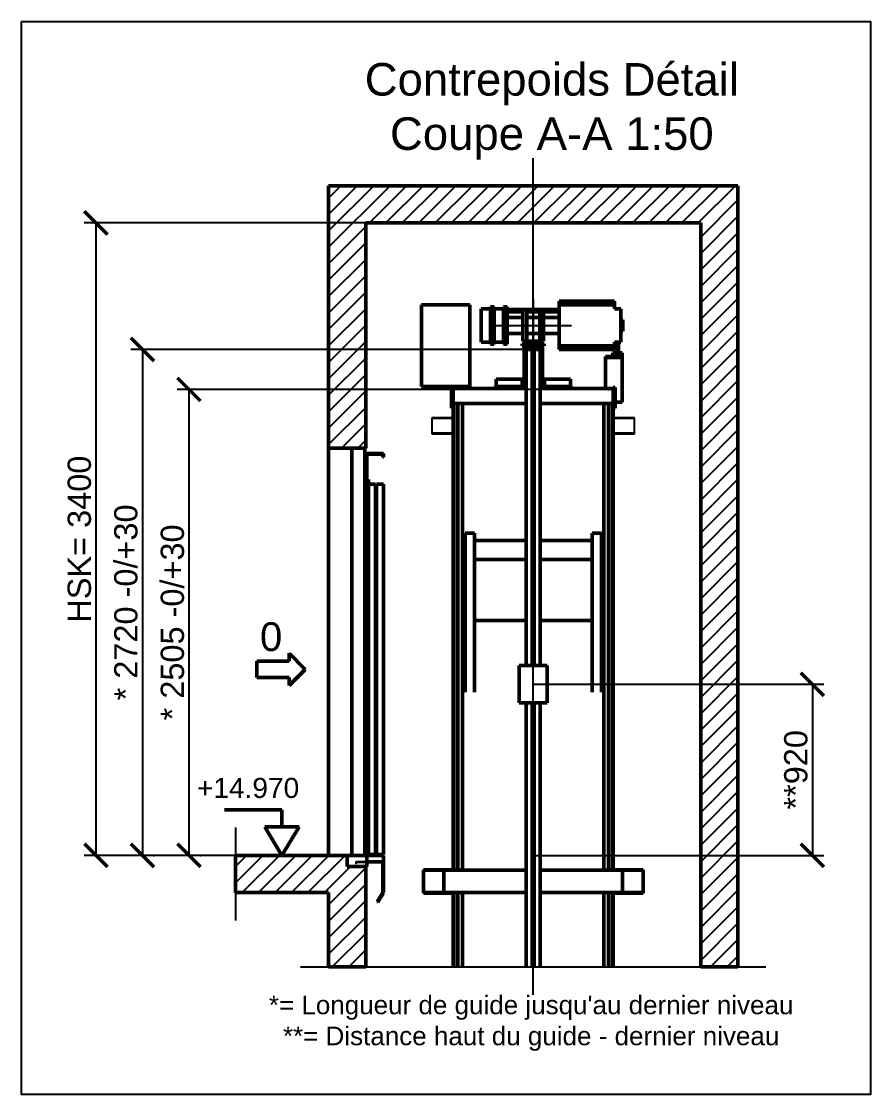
# Model space of a CAD drawing. Header units: millimetres. Extents: x -1795 to 75982, y -13206 to 25154.
# Drawn here: x 59763 to 64325, y -250 to 5519 of the extents above; entities that cross this region are included whole.
import ezdxf
from ezdxf.enums import TextEntityAlignment as Align

# ---------------------------------------------------------------- set-up
doc = ezdxf.new("R2010")
doc.units = ezdxf.units.MM
doc.linetypes.add('AM_ISO02W050', pattern=[7.5, 6, -1.5])
doc.linetypes.add('AM_ISO08W050', pattern=[18, 12, -1.5, 3, -1.5])
for name, color, linetype, lineweight in [('AM_0', 7, 'Continuous', 50), ('AM_3', 6, 'AM_ISO02W050', 25), ('AM_5', 3, 'Continuous', 25), ('AM_6', 2, 'Continuous', 35), ('LDCar-AM_0', 7, 'Continuous', 50), ('LDCar-AM_3', 6, 'AM_ISO02W050', 25), ('LDCar-AM_4', 3, 'Continuous', 25), ('LDCar-AM_6', 2, 'Continuous', 35), ('LDCar-AM_7', 4, 'AM_ISO08W050', 25), ('LDGear-AM_0', 7, 'Continuous', 50), ('LDGear-AM_6', 2, 'Continuous', 35), ('LDGear-AM_7', 4, 'AM_ISO08W050', 25), ('LDGuides-AM_0', 7, 'Continuous', 50), ('LDGuides-AM_6', 2, 'Continuous', 35), ('LDRailBrackets-AM_0', 7, 'Continuous', 50), ('LDRailBrackets-AM_6', 2, 'Continuous', 35), ('LDShaft-AM_0', 7, 'Continuous', 50), ('LDShaft-AM_4', 3, 'Continuous', 25), ('LDShaft-AM_5', 3, 'Continuous', 25), ('LDShaft-AM_6', 2, 'Continuous', 35), ('LDShaft-AM_7', 4, 'AM_ISO08W050', 25), ('LDShaft-AM_8', 1, 'Continuous', 25)]:
    doc.layers.add(name, color=color, linetype=linetype, lineweight=lineweight)
doc.layers.add('AM_VIEWS', color=1, linetype='Continuous', lineweight=25, plot=False)
doc.styles.add('LD', font='ARIALUNI.TTF')
doc.dimstyles.new('LIFT', dxfattribs={"dimtxt": 2.5, "dimasz": 2.5, "dimexe": 1.25, "dimexo": 0, "dimgap": 0.5, "dimtad": 1, "dimdec": 0, "dimzin": 1, "dimdsep": 46, "dimtxsty": 'LD', "dimblk": 'ARCHTICK', "dimcen": 0, "dimdle": 1, "dimclrd": 3, "dimclre": 3, "dimclrt": 4, "dimadec": 0, "dimazin": 0, "dimtp": 0.1, "dimtm": 0.1, "dimtfac": 0.71, "dimtdec": 0, "dimtix": 1, "dimtmove": 0, "dimatfit": 3, "dimfxl": 1, "dimtolj": 1, "dimarcsym": 0})

# ---------------------------------------------------------------- blocks, each defined once
blk = doc.blocks.new('LD_20150423131208_00000123')
at = {"layer": 'LDShaft-AM_8'}
for p, q in [((-200, 22339), (131, 22670)), ((-200, 22427.4), (42.6, 22670)), ((-200, 22515.8), (-45.8, 22670)), ((-200, 22604.2), (-134.2, 22670)), ((19.4, 22470), (219.4, 22670)), ((107.7, 22470), (307.7, 22670)), ((196.1, 22470), (396.1, 22670)), ((284.5, 22470), (484.5, 22670)), ((372.9, 22470), (572.9, 22670)), ((461.3, 22470), (661.3, 22670)), ((549.7, 22470), (749.7, 22670)), ((638.1, 22470), (838.1, 22670)), ((726.5, 22470), (926.5, 22670)), ((814.9, 22470), (1014.9, 22670)), ((903.2, 22470), (1103.2, 22670)), ((991.6, 22470), (1191.6, 22670)), ((1080, 22470), (1280, 22670)), ((1168.4, 22470), (1368.4, 22670)), ((1256.8, 22470), (1456.8, 22670)), ((1345.2, 22470), (1545.2, 22670)), ((1433.6, 22470), (1633.6, 22670)), ((1522, 22470), (1722, 22670)), ((1610.3, 22470), (1810.3, 22670)), ((1698.7, 22470), (1898.7, 22670)), ((1787.1, 22470), (1987.1, 22670)), ((1800, 22394.5), (2000, 22594.5)), ((1800, 22306.1), (2000, 22506.1)), ((-200, 22250.6), (0, 22450.6)), ((1800, 22217.7), (2000, 22417.7)), ((-200, 22162.3), (0, 22362.3)), ((1800, 22129.3), (2000, 22329.3)), ((-200, 22073.9), (0, 22273.9)), ((1800, 22040.9), (2000, 22240.9)), ((-200, 21985.5), (0, 22185.5)), ((-200, 21897.1), (0, 22097.1)), ((1800, 21952.5), (2000, 22152.5)), ((1800, 21864.2), (2000, 22064.2)), ((-200, 21808.7), (0, 22008.7)), ((1800, 21775.8), (2000, 21975.8)), ((-200, 21720.3), (0, 21920.3)), ((1800, 21687.4), (2000, 21887.4)), ((-200, 21631.9), (0, 21831.9)), ((1800, 21599), (2000, 21799)), ((-200, 21543.5), (0, 21743.5)), ((1800, 21510.6), (2000, 21710.6)), ((-200, 21455.1), (0, 21655.1)), ((1800, 21422.2), (2000, 21622.2)), ((-200, 21366.8), (0, 21566.8)), ((1800, 21333.8), (2000, 21533.8)), ((-200, 21278.4), (0, 21478.4)), ((1800, 21245.4), (2000, 21445.4)), ((-130, 21260), (0, 21390)), ((1800, 21157), (2000, 21357)), ((-41.6, 21260), (0, 21301.6)), ((1800, 21068.7), (2000, 21268.7)), ((1800, 20980.3), (2000, 21180.3)), ((1800, 20891.9), (2000, 21091.9)), ((1800, 20803.5), (2000, 21003.5)), ((1800, 20715.1), (2000, 20915.1)), ((1800, 20626.7), (2000, 20826.7)), ((1800, 20538.3), (2000, 20738.3)), ((1800, 20449.9), (2000, 20649.9)), ((1800, 20361.6), (2000, 20561.6)), ((1800, 20273.2), (2000, 20473.2)), ((1800, 20184.8), (2000, 20384.8)), ((1800, 20096.4), (2000, 20296.4)), ((1800, 20008), (2000, 20208)), ((1800, 19919.6), (2000, 20119.6)), ((1800, 19831.2), (2000, 20031.2)), ((1800, 19742.8), (2000, 19942.8)), ((1800, 19654.4), (2000, 19854.4)), ((1800, 19566.1), (2000, 19766.1)), ((1800, 19477.7), (2000, 19677.7)), ((1800, 19389.3), (2000, 19589.3)), ((1800, 19300.9), (2000, 19500.9)), ((1800, 19212.5), (2000, 19412.5)), ((1800, 19124.1), (2000, 19324.1)), ((1800, 19035.7), (2000, 19235.7)), ((1800, 18947.3), (2000, 19147.3)), ((-700, 18922.2), (-552.2, 19070)), ((-700, 19010.6), (-640.6, 19070)), ((-663.8, 18870), (-463.8, 19070)), ((-575.4, 18870), (-375.4, 19070)), ((-487, 18870), (-287, 19070)), ((-398.7, 18870), (-198.7, 19070)), ((-310.3, 18870), (-110.3, 19070)), ((1800, 18859), (2000, 19059)), ((-221.9, 18870), (-81.9, 19010)), ((-200, 18803.5), (0, 19003.5)), ((1800, 18770.6), (2000, 18970.6)), ((-200, 18715.1), (0, 18915.1)), ((1800, 18682.2), (2000, 18882.2)), ((-200, 18626.7), (0, 18826.7)), ((1800, 18593.8), (2000, 18793.8)), ((-200, 18538.3), (0, 18738.3)), ((1800, 18505.4), (2000, 18705.4)), ((-179.9, 18470), (0, 18649.9)), ((1853, 18470), (2000, 18617)), ((-91.6, 18470), (0, 18561.6)), ((1941.4, 18470), (2000, 18528.6)), ((-3.2, 18470), (0, 18473.2))]:
    blk.add_line(p, q, dxfattribs=at)
blk = doc.blocks.new('LD_20150423131208_00000124')
at = {"layer": 'LDShaft-AM_0'}
for p, q in [((-20, 22670), (-200, 22670)), ((-200, 22670), (-200, 21260)), ((0, 22670), (-20, 22670)), ((1800, 22670), (0, 22670)), ((1820, 22670), (1800, 22670)), ((2000, 22670), (1820, 22670)), ((2000, 18470), (2000, 22670)), ((0, 21260), (0, 22470)), ((0, 22470), (1800, 22470)), ((1800, 22470), (1800, 18470)), ((-200, 21260), (-200, 19070)), ((-200, 21260), (-20, 21260)), ((-20, 21260), (0, 21260)), ((-700, 19069.9999), (-700, 18869.9999)), ((-200, 19069.9999), (-700, 19069.9999)), ((-100, 19069.9999), (-200, 19069.9999)), ((-100, 19010), (-100, 19069.9999)), ((-20, 19010), (-100, 19010)), ((0, 19010), (-20, 19010)), ((0, 18470), (0, 19010)), ((-700, 18869.9999), (-200, 18869.9999)), ((-200, 18869.9999), (-200, 18470)), ((-200, 18470), (-20, 18470)), ((-20, 18470), (0, 18470)), ((1800, 18470), (1820, 18470)), ((1820, 18470), (2000, 18470))]:
    blk.add_line(p, q, dxfattribs=at)
blk = doc.blocks.new('LD_20150423131208_00000125')
at = {"layer": 'LDCar-AM_0'}
for p, q in [((-316, 2833), (-366, 2833)), ((-366, 2833), (-366, 1977)), ((-316, 1977), (-316, 2833)), ((366, 2833), (316, 2833)), ((316, 2833), (316, 1977)), ((366, 1977), (366, 2833)), ((-37.5, 2793), (-316, 2793)), ((316, 2793), (37.5, 2793)), ((-316, 2691), (-37.5, 2691)), ((37.5, 2691), (316, 2691)), ((-37.5, 2363), (-316, 2363)), ((316, 2363), (37.5, 2363))]:
    blk.add_line(p, q, dxfattribs=at)
blk = doc.blocks.new('LD_20150423131208_00000126')
at = {"layer": 'LDRailBrackets-AM_0'}
for p, q in [((-580, 63), (-590, 63)), ((-590, 63), (-590, 60)), ((-480, 60), (-590, 60)), ((-590, 60), (-590, -60)), ((-590, 60), (-580, 60)), ((-525, 63), (-580, 63)), ((-580, 63), (-580, 60)), ((-580, 60), (-580, 63)), ((-580, 60), (-525, 60)), ((-490, 63), (-525, 63)), ((-525, 63), (-525, 60)), ((-525, 60), (-525, 63)), ((-525, 60), (-490, 60)), ((-490, 60), (-490, 63)), ((-460, 63), (-490, 63)), ((-490, 63), (-490, 60)), ((-490, 60), (-460, 60)), ((-37.5, 60), (-480, 60)), ((-480, 60), (-480, 57)), ((-440, 63), (-460, 63)), ((-460, 63), (-460, 60)), ((-460, 60), (-460, 63)), ((-460, 60), (-440, 60)), ((-440, 60), (-440, 63)), ((480, 60), (37.5, 60)), ((440, 63), (440, 60)), ((460, 63), (440, 63)), ((440, 60), (460, 60)), ((460, 60), (460, 63)), ((460, 63), (460, 60)), ((490, 63), (460, 63)), ((460, 60), (490, 60)), ((590, 60), (480, 60)), ((480, 57), (480, 60)), ((490, 60), (490, 63)), ((490, 63), (490, 60)), ((525, 63), (490, 63)), ((490, 60), (525, 60)), ((525, 60), (525, 63)), ((525, 63), (525, 60)), ((580, 63), (525, 63)), ((525, 60), (580, 60)), ((580, 60), (580, 63)), ((580, 63), (580, 60)), ((590, 63), (580, 63)), ((580, 60), (590, 60)), ((590, 60), (590, 63)), ((590, -60), (590, 60)), ((-480, 57), (-480, -57)), ((480, -57), (480, 57)), ((-480, -57), (-480, -60)), ((480, -60), (480, -57)), ((-580, -60), (-590, -60)), ((-590, -60), (-590, -63)), ((-590, -60), (-480, -60)), ((-590, -63), (-580, -63)), ((-525, -60), (-580, -60)), ((-580, -60), (-580, -63)), ((-580, -63), (-580, -60)), ((-580, -63), (-525, -63)), ((-525, -63), (-525, -60)), ((-490, -60), (-525, -60)), ((-525, -60), (-525, -63)), ((-525, -63), (-490, -63)), ((-460, -60), (-490, -60)), ((-490, -60), (-490, -63)), ((-490, -63), (-490, -60)), ((-490, -63), (-460, -63)), ((-480, -60), (-37.5, -60)), ((-440, -60), (-460, -60)), ((-460, -60), (-460, -63)), ((-460, -63), (-460, -60)), ((-460, -63), (-440, -63)), ((-440, -63), (-440, -60)), ((37.5, -60), (480, -60)), ((440, -60), (440, -63)), ((460, -60), (440, -60)), ((440, -63), (460, -63)), ((460, -63), (460, -60)), ((460, -60), (460, -63)), ((490, -60), (460, -60)), ((460, -63), (490, -63)), ((480, -60), (590, -60)), ((490, -63), (490, -60)), ((490, -60), (490, -63)), ((525, -60), (490, -60)), ((490, -63), (525, -63)), ((525, -63), (525, -60)), ((525, -60), (525, -63)), ((580, -60), (525, -60)), ((525, -63), (580, -63)), ((580, -63), (580, -60)), ((580, -60), (580, -63)), ((590, -60), (580, -60)), ((580, -63), (590, -63)), ((590, -63), (590, -60))]:
    blk.add_line(p, q, dxfattribs=at)
blk = doc.blocks.new('LD_20150423131208_00000127')
at = {"layer": 'LDGuides-AM_0'}
for p, q in [((-25, 1961), (-25, -549)), ((0, 1961), (0, -549)), ((0, -549), (0, 1961)), ((21.5, -549), (21.5, 1961)), ((21.5, 1961), (21.5, -549)), ((25, -549), (25, 1961)), ((-25, -669), (-25, -1069)), ((0, -669), (0, -1069)), ((0, -1069), (0, -669)), ((21.5, -1069), (21.5, -669)), ((21.5, -669), (21.5, -1069)), ((25, -1069), (25, -669))]:
    blk.add_line(p, q, dxfattribs=at)
blk = doc.blocks.new('_ArchTick')
at = {"color": 0, "linetype": 'ByBlock', "const_width": 0.15}
blk.add_lwpolyline([(-0.5, -0.5), (0.5, 0.5)], dxfattribs=at)
blk = doc.blocks.new('*D577')
at = {"layer": 'AM_5', "color": 3, "transparency": 16777216}
for p, q in [((62917.6, 3540.9), (60600.1, 3540.9)), ((60662.6, 3540.9), (60662.6, 1035.9)), ((60725.1, 1035.9), (60600.1, 1035.9))]:
    blk.add_line(p, q, dxfattribs=at)
for p in [(62917.1, 3540.9), (60724.6, 1035.9)]:
    blk.add_point(p, dxfattribs=at)
at = {"layer": 'AM_5', "color": 3, "transparency": 16777216, "xscale": 125, "yscale": 125, "zscale": 125}
for p, rotation in [((60662.6, 3540.9), 90), ((60662.6, 1035.9), 270)]:
    blk.add_blockref('_ArchTick', p, dxfattribs=dict(at, rotation=rotation))
at = {"layer": 'AM_5', "color": 4, "transparency": 16777216, "insert": (60637.6, 2288.4), "char_height": 125, "attachment_point": 8, "rotation": 90, "style": 'LD'}
blk.add_mtext('* 2505 -0/+30', dxfattribs=at)
blk = doc.blocks.new('LD_20150423131208_00000128')
at = {"layer": 'LDGuides-AM_0'}
for p, q in [((-25, 1961), (-25, -549)), ((-21.5, 1961), (-21.5, -549)), ((-21.5, -549), (-21.5, 1961)), ((0, -549), (0, 1961)), ((0, 1961), (0, -549)), ((25, -549), (25, 1961)), ((-25, -669), (-25, -1069)), ((-21.5, -669), (-21.5, -1069)), ((-21.5, -1069), (-21.5, -669)), ((0, -1069), (0, -669)), ((0, -669), (0, -1069)), ((25, -1069), (25, -669))]:
    blk.add_line(p, q, dxfattribs=at)
blk = doc.blocks.new('*D579')
at = {"layer": 'LDShaft-AM_5', "color": 3, "transparency": 16777216}
for p, q in [((61612.6, 4435.9), (60100.1, 4435.9)), ((60162.6, 4435.9), (60162.6, 1035.9)), ((61612.6, 1035.9), (60100.1, 1035.9))]:
    blk.add_line(p, q, dxfattribs=at)
for p in [(61612.1, 4435.9), (61612.1, 1035.9)]:
    blk.add_point(p, dxfattribs=at)
at = {"layer": 'LDShaft-AM_5', "color": 3, "transparency": 16777216, "xscale": 125, "yscale": 125, "zscale": 125}
for p, rotation in [((60162.6, 4435.9), 90), ((60162.6, 1035.9), 270)]:
    blk.add_blockref('_ArchTick', p, dxfattribs=dict(at, rotation=rotation))
at = {"layer": 'LDShaft-AM_5', "color": 4, "transparency": 16777216, "insert": (60137.6, 2735.9), "char_height": 125, "attachment_point": 8, "rotation": 90, "style": 'LD'}
blk.add_mtext('HSK= 3400', dxfattribs=at)
blk = doc.blocks.new('LD_20150423131208_0000012A')
at = {"layer": 'LDGear-AM_0'}
for p, q in [((436, 130), (140, 130)), ((140, 130), (140, 110)), ((436, 110), (436, 130)), ((-280, 90), (-280, 83.1)), ((-230, 90), (-280, 90)), ((-280, 83.1), (-280, 63.6)), ((-280, 63.6), (-280, 34.4)), ((-230, 100), (-230, 92.4)), ((-210, 100), (-230, 100)), ((-230, 92.4), (-230, 70.7)), ((-230, 83.1), (-230, 90)), ((-230, 63.6), (-230, 83.1)), ((-230, 70.7), (-230, 38.3)), ((-230, 34.4), (-230, 63.6)), ((-210, 92.4), (-210, 100)), ((-210, 70.7), (-210, 92.4)), ((-210, 90), (-210, 83.1)), ((-160, 90), (-210, 90)), ((-210, 83.1), (-210, 63.6)), ((-210, 38.3), (-210, 70.7)), ((-210, 63.6), (-210, 34.4)), ((-160, 100), (-160, 92.4)), ((-140, 100), (-160, 100)), ((-160, 92.4), (-160, 70.7)), ((-160, 83.1), (-160, 90)), ((-160, 63.6), (-160, 83.1)), ((-160, 70.7), (-160, 38.3)), ((-160, 34.4), (-160, 63.6)), ((-140, 92.4), (-140, 100)), ((-140, 70.7), (-140, 92.4)), ((-55, 85), (-140, 85)), ((-140, 85), (-140, 73.6)), ((-55, 73.6), (-140, 73.6)), ((-140, 73.6), (-140, 42.5)), ((-140, 73.6), (-55, 73.6)), ((-140, 38.3), (-140, 70.7)), ((-55, 85), (-55, 78.5)), ((-35, 85), (-55, 85)), ((-55, 73.6), (-55, 85)), ((-55, 78.5), (-55, 60.1)), ((-55, 42.5), (-55, 73.6)), ((-55, 60.1), (-55, 32.5)), ((-35, 78.5), (-35, 85)), ((35, 85), (-35, 85)), ((-35, 85), (-35, 73.6)), ((-35, 60.1), (-35, 78.5)), ((35, 73.6), (-35, 73.6)), ((-35, 73.6), (-35, 42.5)), ((-35, 73.6), (35, 73.6)), ((-35, 32.5), (-35, 60.1)), ((35, 85), (35, 78.5)), ((55, 85), (35, 85)), ((35, 73.6), (35, 85)), ((35, 78.5), (35, 60.1)), ((35, 42.5), (35, 73.6)), ((35, 60.1), (35, 32.5)), ((55, 78.5), (55, 85)), ((140, 85), (55, 85)), ((55, 85), (55, 73.6)), ((55, 60.1), (55, 78.5)), ((140, 73.6), (55, 73.6)), ((55, 73.6), (55, 42.5)), ((55, 73.6), (140, 73.6)), ((55, 32.5), (55, 60.1)), ((436, 110), (140, 110)), ((140, 110), (140, -110)), ((140, 110), (436, 110)), ((140, 73.6), (140, 85)), ((140, 42.5), (140, 73.6)), ((436, 90), (436, 110)), ((471, 90), (436, 90)), ((471, -90), (471, 90)), ((-280, 34.4), (-280, 0)), ((-280, 0), (-280, -34.4)), ((-230, 38.3), (-230, 0)), ((-230, 0), (-230, 34.4)), ((-230, 0), (-230, -38.3)), ((-230, -34.4), (-230, 0)), ((-210, 0), (-210, 38.3)), ((-210, 34.4), (-210, 0)), ((-210, -38.3), (-210, 0)), ((-210, 0), (-210, -34.4)), ((-160, 38.3), (-160, 0)), ((-160, 0), (-160, 34.4)), ((-160, 0), (-160, -38.3)), ((-160, -34.4), (-160, 0)), ((-55, 42.5), (-140, 42.5)), ((-140, 42.5), (-140, 0)), ((-140, 42.5), (-55, 42.5)), ((-140, 0), (-140, 38.3)), ((-140, -38.3), (-140, 0)), ((-140, 0), (-140, -42.5)), ((-55, 0), (-55, 42.5)), ((-55, 32.5), (-55, 0)), ((-55, 0), (-55, -32.5)), ((-55, -42.5), (-55, 0)), ((35, 42.5), (-35, 42.5)), ((-35, 42.5), (-35, 0)), ((-35, 42.5), (35, 42.5)), ((-35, 0), (-35, 32.5)), ((-35, -32.5), (-35, 0)), ((-35, 0), (-35, -42.5)), ((35, 0), (35, 42.5)), ((35, 32.5), (35, 0)), ((35, 0), (35, -32.5)), ((35, -42.5), (35, 0)), ((140, 42.5), (55, 42.5)), ((55, 42.5), (55, 0)), ((55, 42.5), (140, 42.5)), ((55, 0), (55, 32.5)), ((55, -32.5), (55, 0)), ((55, 0), (55, -42.5)), ((140, 0), (140, 42.5)), ((140, -42.5), (140, 0)), ((471, 30), (471, 27.7)), ((481, 30), (471, 30)), ((471, 27.7), (471, 21.2)), ((471, 21.2), (471, 11.5)), ((471, 11.5), (471, 0)), ((471, 0), (471, -11.5)), ((481, 27.7), (481, 30)), ((481, 21.2), (481, 27.7)), ((481, 11.5), (481, 21.2)), ((481, 0), (481, 11.5)), ((481, -11.5), (481, 0)), ((-280, -34.4), (-280, -63.6)), ((-230, -63.6), (-230, -34.4)), ((-230, -38.3), (-230, -70.7)), ((-210, -34.4), (-210, -63.6)), ((-210, -70.7), (-210, -38.3)), ((-160, -63.6), (-160, -34.4)), ((-160, -38.3), (-160, -70.7)), ((-140, -70.7), (-140, -38.3)), ((-140, -42.5), (-55, -42.5)), ((-55, -32.5), (-55, -60.1)), ((-35, -60.1), (-35, -32.5)), ((35, -42.5), (-35, -42.5)), ((-35, -42.5), (-35, -85)), ((-35, -42.5), (35, -42.5)), ((35, -32.5), (35, -60.1)), ((35, -85), (35, -42.5)), ((55, -60.1), (55, -32.5)), ((55, -42.5), (140, -42.5)), ((471, -11.5), (471, -21.2)), ((471, -21.2), (471, -27.7)), ((471, -27.7), (471, -30)), ((471, -30), (481, -30)), ((481, -21.2), (481, -11.5)), ((481, -27.7), (481, -21.2)), ((481, -30), (481, -27.7)), ((-280, -63.6), (-280, -83.1)), ((-280, -83.1), (-280, -90)), ((-280, -90), (-230, -90)), ((-230, -83.1), (-230, -63.6)), ((-230, -70.7), (-230, -92.4)), ((-230, -90), (-230, -83.1)), ((-230, -92.4), (-230, -100)), ((-230, -100), (-210, -100)), ((-210, -63.6), (-210, -83.1)), ((-210, -92.4), (-210, -70.7)), ((-210, -83.1), (-210, -90)), ((-210, -90), (-160, -90)), ((-210, -100), (-210, -92.4)), ((-160, -83.1), (-160, -63.6)), ((-160, -70.7), (-160, -92.4)), ((-160, -90), (-160, -83.1)), ((-160, -92.4), (-160, -100)), ((-160, -100), (-140, -100)), ((-140, -92.4), (-140, -70.7)), ((-140, -100), (-140, -92.4)), ((-55, -60.1), (-55, -78.5)), ((-55, -78.5), (-55, -85)), ((-55, -85), (-35, -85)), ((-35, -78.5), (-35, -60.1)), ((-35, -85), (-35, -78.5)), ((35, -85), (-35, -85)), ((-35, -85), (-35, -99)), ((-35, -85), (35, -85)), ((-35, -99), (35, -99)), ((35, -60.1), (35, -78.5)), ((35, -78.5), (35, -85)), ((35, -99), (35, -85)), ((35, -85), (55, -85)), ((55, -78.5), (55, -60.1)), ((55, -85), (55, -78.5)), ((140, -110), (436, -110)), ((436, -110), (140, -110)), ((140, -110), (140, -130)), ((436, -110), (436, -90)), ((436, -90), (471, -90)), ((436, -130), (436, -110)), ((448.5, -90), (448.5, -147)), ((458.5, -147), (458.5, -90)), ((140, -130), (436, -130)), ((430.4, -147), (428.5, -147)), ((428.5, -147), (428.5, -167)), ((428.5, -167), (430.4, -167)), ((435.8, -147), (430.4, -147)), ((430.4, -167), (435.8, -167)), ((443.9, -147), (435.8, -147)), ((435.8, -167), (443.9, -167)), ((453.5, -147), (443.9, -147)), ((443.9, -167), (453.5, -167)), ((463.1, -147), (453.5, -147)), ((453.5, -167), (463.1, -167)), ((471.2, -147), (463.1, -147)), ((463.1, -167), (471.2, -167)), ((476.6, -147), (471.2, -147)), ((471.2, -167), (476.6, -167)), ((478.5, -147), (476.6, -147)), ((476.6, -167), (478.5, -167)), ((478.5, -167), (478.5, -147))]:
    blk.add_line(p, q, dxfattribs=at)
blk = doc.blocks.new('LD_20150423131208_0000012B')
at = {"layer": 'LDGear-AM_7'}
for p, q in [((0, 142.5), (0, -142.5)), ((-205, 0), (205, 0))]:
    blk.add_line(p, q, dxfattribs=at)
blk = doc.blocks.new('LD_20150423131208_0000012C')
at = {"layer": 'LDGear-AM_0'}
for p, q in [((59, 30), (-59, 30)), ((-59, 30), (-59, 20)), ((-59, 20), (-49, 20)), ((-49, 20), (-49, 10)), ((-49, 10), (-39, 10)), ((-39, 10), (-49, 10)), ((-49, 10), (-49, -48)), ((-39, 10), (-39, 20)), ((-39, 20), (39, 20)), ((-39, -48), (-39, 10)), ((38.5, 20), (-38.5, 20)), ((-38.5, 20), (-38.5, -200)), ((38.5, -200), (38.5, 20)), ((39, 20), (39, 10)), ((39, 10), (49, 10)), ((49, 10), (39, 10)), ((39, 10), (39, -48)), ((49, 10), (49, 20)), ((49, 20), (59, 20)), ((49, -48), (49, 10)), ((59, 20), (59, 30)), ((-39, -48), (-49, -48)), ((-49, -48), (-49, -122)), ((-49, -48), (-39, -48)), ((-39, -122), (-39, -48)), ((49, -48), (39, -48)), ((39, -48), (39, -122)), ((39, -48), (49, -48)), ((49, -122), (49, -48)), ((388.5, -38), (388.5, -43)), ((478.5, -38), (388.5, -38)), ((388.5, -43), (388.5, -210)), ((478.5, -43), (388.5, -43)), ((388.5, -43), (478.5, -43)), ((478.5, -43), (478.5, -38)), ((478.5, -283), (478.5, -43)), ((-200, -160), (-200, -200)), ((-60, -160), (-200, -160)), ((-60, -200), (-60, -160)), ((-49, -122), (-39, -122)), ((-39, -122), (-49, -122)), ((-49, -122), (-49, -200)), ((-39, -200), (-39, -122)), ((39, -122), (49, -122)), ((49, -122), (39, -122)), ((39, -122), (39, -200)), ((49, -200), (49, -122)), ((60, -160), (60, -200)), ((200, -160), (60, -160)), ((200, -200), (200, -160)), ((-430, -205), (-440, -205)), ((-440, -205), (-440, -315)), ((-430, -315), (-430, -205)), ((-430, -210), (-430, -290)), ((-205, -210), (-430, -210)), ((-205, -200), (-205, -210)), ((-37.5, -200), (-205, -200)), ((-200, -200), (-60, -200)), ((-49, -200), (-39, -200)), ((-38.5, -200), (-37.5, -200)), ((205, -200), (37.5, -200)), ((37.5, -200), (38.5, -200)), ((39, -200), (49, -200)), ((60, -200), (200, -200)), ((205, -210), (205, -200)), ((430, -210), (205, -210)), ((440, -205), (430, -205)), ((430, -205), (430, -315)), ((430, -290), (430, -210)), ((440, -315), (440, -205)), ((440, -283), (478.5, -283)), ((-440, -315), (-430, -315)), ((-430, -290), (-37.5, -290)), ((37.5, -290), (430, -290)), ((430, -315), (440, -315))]:
    blk.add_line(p, q, dxfattribs=at)
blk = doc.blocks.new('LD_20150423131208_0000012D')
at = {"layer": 'LDShaft-AM_4'}
blk.add_line((-700, 150), (-700, -350.0001), dxfattribs=at)
blk = doc.blocks.new('LD_20150423131208_0000012E')
at = {"layer": 'LDShaft-AM_0'}
for p, q in [((50, 2190), (-20.5, 2190)), ((-20.5, 2190), (-20.5, 0)), ((50, 0), (50, 2190)), ((-20.5, 0), (50, 0))]:
    blk.add_line(p, q, dxfattribs=at)
blk = doc.blocks.new('LD_20150423131208_0000012F')
at = {"layer": 'LDShaft-AM_0'}
for p, q in [((-700, 0), (-700, -0.0001)), ((5, 0), (-700, 0)), ((5, -60), (5, 0)), ((-100, -60), (5, -60))]:
    blk.add_line(p, q, dxfattribs=at)
blk = doc.blocks.new('LD_20150423131208_00000130')
at = {"layer": 'LDCar-AM_0'}
for p, q in [((150, 2160), (50, 2160)), ((50, 2157), (147, 2157)), ((60, 2003), (60, 2157)), ((147, 2157), (147, 2140)), ((147, 2140), (150, 2140)), ((150, 2140), (150, 2160)), ((70, 2020), (67, 2020)), ((67, 2020), (67, 2003)), ((70, 2000), (70, 2020)), ((67, 2003), (50, 2003)), ((50, 2000), (70, 2000)), ((60, 0), (60, 2000)), ((70, 1995), (70, 5)), ((108, 1995), (70, 1995)), ((108, 5), (108, 1995)), ((113, 1995), (113, 5)), ((151, 1995), (113, 1995)), ((151, 5), (151, 1995)), ((50, 0), (60, 0)), ((60, 0), (60, -34)), ((150, 0), (60, 0)), ((70, 5), (108, 5)), ((113, 5), (151, 5)), ((150, -34), (150, 0)), ((60, -34), (150, -34)), ((147, -34), (147, -200)), ((150, -34), (147, -34)), ((150, -200), (150, -34)), ((147.2, -200.2), (117.2, -249.2)), ((119.8, -250.8), (149.8, -201.8)), ((147, -200), (150, -200)), ((149.8, -201.8), (147.2, -200.2)), ((117.2, -249.2), (119.8, -250.8))]:
    blk.add_line(p, q, dxfattribs=at)
at = {"layer": 'LDCar-AM_3'}
for p, q in [((71, 1995), (70, 1995)), ((70, 1995), (70, 5)), ((107, 1995), (71, 1995)), ((71, 1995), (71, 5)), ((71, 5), (71, 1995)), ((108, 1995), (107, 1995)), ((107, 1995), (107, 5)), ((107, 5), (107, 1995)), ((108, 5), (108, 1995)), ((114, 1995), (113, 1995)), ((113, 1995), (113, 5)), ((114, 5), (114, 1995)), ((150, 1995), (114, 1995)), ((114, 1995), (114, 5)), ((151, 1995), (150, 1995)), ((150, 1995), (150, 5)), ((150, 5), (150, 1995)), ((151, 5), (151, 1995)), ((70, 5), (71, 5)), ((71, 5), (107, 5)), ((107, 5), (108, 5)), ((113, 5), (114, 5)), ((114, 5), (150, 5)), ((150, 5), (151, 5))]:
    blk.add_line(p, q, dxfattribs=at)
at = {"layer": 'LDCar-AM_7'}
for p, q in [((1, -34), (1, -46)), ((147, -34), (1, -34)), ((1, -46), (4, -46)), ((4, -46), (4, -37)), ((4, -37), (147, -37)), ((147, -37), (147, -34))]:
    blk.add_line(p, q, dxfattribs=at)
blk = doc.blocks.new('LD_ENTRY_L')
for p, q in [((0, 0), (-140.6, 140.6)), ((-140.6, 70.3), (-140.6, 140.6)), ((-421.5, -70.3), (-421.5, 70.3)), ((-140.6, 70.3), (-421.5, 70.3)), ((0, 0), (-140.6, -140.6)), ((-140.6, -70.3), (-421.5, -70.3)), ((-140.6, -140.6), (-140.6, -70.3))]:
    blk.add_line(p, q)
blk = doc.blocks.new('LD_20150423131208_00000131')
at = {"layer": 'LDCar-AM_0', "xscale": 0.617, "yscale": 0.617, "zscale": 0.617}
blk.add_blockref('LD_ENTRY_L', (0, 0), dxfattribs=at)
at = {"layer": 'LDCar-AM_0', "style": 'LD'}
blk.add_text('0', height=154.25, dxfattribs=at).set_placement((-123.4, 98.72), align=Align.RIGHT)
blk = doc.blocks.new('LD_ENTRY_FLOOR_L')
for p, q in [((-150, 250), (0, 0)), ((0, 0), (150, 250))]:
    blk.add_line(p, q)
at = {"layer": 'AM_0'}
for p, q in [((0, 397.7), (-500, 397.7)), ((0, 250), (0, 397.7)), ((150, 250), (-150, 250))]:
    blk.add_line(p, q, dxfattribs=at)
blk = doc.blocks.new('LD_20150423131208_00000132')
at = {"layer": 'LDCar-AM_0', "xscale": 0.617, "yscale": 0.617, "zscale": 0.617}
blk.add_blockref('LD_ENTRY_FLOOR_L', (0, 0), dxfattribs=at)
at = {"layer": 'LDCar-AM_0', "style": 'LD'}
blk.add_text('+14.970', height=107.975, dxfattribs=at).set_placement((92.55, 308.5), align=Align.RIGHT)
blk = doc.blocks.new('LD_20150423131208_00000133')
at = {"layer": 'LDShaft-AM_7'}
blk.add_line((0, -750), (0, 3750), dxfattribs=at)
blk = doc.blocks.new('*D591')
at = {"layer": 'AM_5', "color": 3, "transparency": 16777216}
for p, q in [((62512.6, 1955.9), (64075.1, 1955.9)), ((64012.6, 1955.9), (64012.6, 1035.9)), ((62512.6, 1035.9), (64075.1, 1035.9))]:
    blk.add_line(p, q, dxfattribs=at)
for p in [(62513.1, 1955.9), (62513.1, 1035.9)]:
    blk.add_point(p, dxfattribs=at)
at = {"layer": 'AM_5', "color": 3, "transparency": 16777216, "xscale": 125, "yscale": 125, "zscale": 125}
for p, rotation in [((64012.6, 1955.9), 90), ((64012.6, 1035.9), 270)]:
    blk.add_blockref('_ArchTick', p, dxfattribs=dict(at, rotation=rotation))
at = {"layer": 'AM_5', "color": 4, "transparency": 16777216, "insert": (63987.6, 1495.9), "char_height": 125, "attachment_point": 8, "rotation": 90, "style": 'LD'}
blk.add_mtext('**920', dxfattribs=at)
blk = doc.blocks.new('LD_20150423131208_00000134')
at = {"layer": 'LDGuides-AM_0'}
for p, q in [((-5, 2143.5), (-37.5, 2143.5)), ((-37.5, 2143.5), (-37.5, 443.5)), ((5, 2143.5), (-5, 2143.5)), ((-5, 2143.5), (-5, 443.5)), ((-5, 443.5), (-5, 2143.5)), ((5, 443.5), (5, 2143.5)), ((37.5, 2143.5), (5, 2143.5)), ((5, 2143.5), (5, 443.5)), ((37.5, 443.5), (37.5, 2143.5)), ((-37.5, 243.5), (-37.5, -1176.5)), ((-5, 243.5), (-5, -1176.5)), ((-5, -1176.5), (-5, 243.5)), ((5, -1176.5), (5, 243.5)), ((5, 243.5), (5, -1176.5)), ((37.5, -1176.5), (37.5, 243.5))]:
    blk.add_line(p, q, dxfattribs=at)
blk = doc.blocks.new('*D593')
at = {"layer": 'AM_5', "color": 3, "transparency": 16777216}
for p, q in [((62512.6, 3755.9), (60350.1, 3755.9)), ((60412.6, 3755.9), (60412.6, 1035.9)), ((60475.1, 1035.9), (60350.1, 1035.9))]:
    blk.add_line(p, q, dxfattribs=at)
for p in [(62512.1, 3755.9), (60474.6, 1035.9)]:
    blk.add_point(p, dxfattribs=at)
at = {"layer": 'AM_5', "color": 3, "transparency": 16777216, "xscale": 125, "yscale": 125, "zscale": 125}
for p, rotation in [((60412.6, 3755.9), 90), ((60412.6, 1035.9), 270)]:
    blk.add_blockref('_ArchTick', p, dxfattribs=dict(at, rotation=rotation))
at = {"layer": 'AM_5', "color": 4, "transparency": 16777216, "insert": (60387.6, 2395.9), "char_height": 125, "attachment_point": 8, "rotation": 90, "style": 'LD'}
blk.add_mtext('* 2720 -0/+30', dxfattribs=at)
blk = doc.blocks.new('LD_20150423131208_00000135')
at = {"layer": 'AM_0'}
for p, q in [((75, 100), (-75, 100)), ((-75, 100), (-75, -100)), ((75, 100), (-75, 100)), ((-75, 100), (-75, -100)), ((75, -100), (75, 100)), ((75, -100), (75, 100)), ((-75, -100), (75, -100)), ((-75, -100), (75, -100))]:
    blk.add_line(p, q, dxfattribs=at)
blk = doc.blocks.new('LD_20150423131208_00000136')
at = {"layer": 'AM_3'}
for p, q in [((-544, 43), (-544, 40)), ((-430, 43), (-544, 43)), ((-544, 43), (-544, 40)), ((-430, 43), (-544, 43)), ((-433, 40), (-544, 40)), ((-544, 40), (-544, -40)), ((-433, 40), (-544, 40)), ((-544, 40), (-544, -40)), ((-544, 40), (-430, 40)), ((-544, 40), (-430, 40)), ((-433, -40), (-433, 40)), ((-430, 40), (-433, 40)), ((-433, 40), (-433, -40)), ((-433, -40), (-433, 40)), ((-430, 40), (-433, 40)), ((-433, 40), (-433, -40)), ((-430, 40), (-430, 43)), ((-430, 40), (-430, 43)), ((-430, -40), (-430, 40)), ((-430, -40), (-430, 40)), ((544, 43), (430, 43)), ((430, 43), (430, 40)), ((544, 43), (430, 43)), ((430, 43), (430, 40)), ((433, 40), (430, 40)), ((430, 40), (430, -40)), ((433, 40), (430, 40)), ((430, 40), (430, -40)), ((430, 40), (544, 40)), ((430, 40), (544, 40)), ((544, 40), (433, 40)), ((433, 40), (433, -40)), ((544, 40), (433, 40)), ((433, 40), (433, -40)), ((433, -40), (433, 40)), ((433, -40), (433, 40)), ((544, 40), (544, 43)), ((544, 40), (544, 43)), ((544, -40), (544, 40)), ((544, -40), (544, 40)), ((-544, -40), (-544, -43)), ((-430, -40), (-544, -40)), ((-544, -40), (-544, -43)), ((-430, -40), (-544, -40)), ((-544, -40), (-433, -40)), ((-544, -40), (-433, -40)), ((-544, -43), (-430, -43)), ((-544, -43), (-430, -43)), ((-433, -40), (-430, -40)), ((-433, -40), (-430, -40)), ((-430, -43), (-430, -40)), ((-430, -43), (-430, -40)), ((544, -40), (430, -40)), ((430, -40), (430, -43)), ((544, -40), (430, -40)), ((430, -40), (430, -43)), ((430, -40), (433, -40)), ((430, -40), (433, -40)), ((430, -43), (544, -43)), ((430, -43), (544, -43)), ((433, -40), (544, -40)), ((433, -40), (544, -40)), ((544, -43), (544, -40)), ((544, -43), (544, -40))]:
    blk.add_line(p, q, dxfattribs=at)
blk = doc.blocks.new('LD_20150423131208_00000137')
at = {"layer": 'AM_0'}
for p, q in [((130, 220), (-130, 220)), ((-130, 220), (-130, -220)), ((130, 220), (-130, 220)), ((-130, 220), (-130, -220)), ((130, -220), (130, 220)), ((130, -220), (130, 220)), ((-130, -220), (130, -220)), ((-130, -220), (130, -220))]:
    blk.add_line(p, q, dxfattribs=at)
blk = doc.blocks.new('LD_20150423131208_00000138')
at = {"layer": 'LDCar-AM_4'}
blk.add_line((-350, 18470), (2150, 18470), dxfattribs=at)

msp = doc.modelspace()

# ---------------------------------------------------------------- linework, layer by layer
at = {"layer": 'AM_VIEWS'}
msp.add_lwpolyline([(59762.6, 5519.3), (64325.1, 5519.3), (64325.1, -250), (59762.6, -250)], close=True, dxfattribs=at)

# ---------------------------------------------------------------- block references
at = {"layer": 'AM_6'}
for name, p in [('LD_20150423131208_00000137', (62042.6, 3775.9)), ('LD_20150423131208_00000136', (62512.6, 3345.9)), ('LD_20150423131208_00000135', (62512.6, 1955.9))]:
    msp.add_blockref(name, p, dxfattribs=at)
at = {"layer": 'LDCar-AM_6'}
for name, p in [('LD_20150423131208_00000130', (61557.6, 1035.9)), ('LD_20150423131208_00000125', (62512.6, -64.1)), ('LD_20150423131208_00000131', (61287.6, 2035.9)), ('LD_20150423131208_00000132', (61162.6, 1035.9)), ('LD_20150423131208_00000138', (61612.6, -18034.1))]:
    msp.add_blockref(name, p, dxfattribs=at)
at = {"layer": 'LDGear-AM_6'}
for name, p in [('LD_20150423131208_0000012A', (62512.6, 3884.9)), ('LD_20150423131208_0000012B', (62512.6, 3884.9)), ('LD_20150423131208_0000012C', (62512.6, 3755.9))]:
    msp.add_blockref(name, p, dxfattribs=at)
at = {"layer": 'LDGuides-AM_6'}
for name, p in [('LD_20150423131208_00000134', (62512.6, 1612.4)), ('LD_20150423131208_00000128', (62107.6, 1504.9)), ('LD_20150423131208_00000127', (62917.6, 1504.9))]:
    msp.add_blockref(name, p, dxfattribs=at)
at = {"layer": 'LDRailBrackets-AM_6'}
msp.add_blockref('LD_20150423131208_00000126', (62512.6, 895.9), dxfattribs=at)
at = {"layer": 'LDShaft-AM_6'}
for name, p in [('LD_20150423131208_00000133', (62512.6, 1035.9)), ('LD_20150423131208_00000123', (61612.6, -18034.1)), ('LD_20150423131208_00000124', (61612.6, -18034.1)), ('LD_20150423131208_0000012E', (61557.6, 1035.9)), ('LD_20150423131208_0000012D', (61612.6, 1035.9)), ('LD_20150423131208_0000012F', (61612.6, 1035.9))]:
    msp.add_blockref(name, p, dxfattribs=at)

# ---------------------------------------------------------------- texts
at = {"layer": 'LDShaft-AM_0', "attachment_point": 5, "style": 'LD'}
for s, insert, char_height in [('\\fArial Unicode MS|b0|i0|u0;\\C256;Contrepoids Détail\\PCoupe A-A 1:50', (62612.6, 5035.9), 175), ("\\fArial Unicode MS|b0|i0|u0;\\C256;*= Longueur de guide jusqu'au dernier niveau\\P**= Distance haut du guide - dernier niveau ", (62501.3, 133.3), 100)]:
    msp.add_mtext(s, dxfattribs=dict(at, insert=insert, char_height=char_height))

# ---------------------------------------------------------------- dimensions: what is measured, and where the dimension line sits
at = {"layer": 'AM_5'}
for base, p1, p2, text, picture, middle in [((60412.6, 2395.9), (60475.1, 1035.9), (62512.6, 3755.9), '* <> -0/+30', '*D593', (60412.6, 2395.9)), ((60662.6, 2288.4), (60725.1, 1035.9), (62917.6, 3540.9), '* <> -0/+30', '*D577', (60662.6, 2288.4)), ((64012.6, 1495.9), (62512.6, 1035.9), (62512.6, 1955.9), '**<>', '*D591', (64012.6, 1495.9))]:
    dim = msp.add_linear_dim(base=base, p1=p1, p2=p2, angle=90, text=text, dimstyle='LIFT', override={"dimscale": 50, "dimtxt": 2.5, "dimtix": 1}, dxfattribs=at)
    dim.commit()
    dim.dimension.update_dxf_attribs({"geometry": picture, "text_midpoint": middle})
at = {"layer": 'LDShaft-AM_5'}
dim = msp.add_linear_dim(base=(60162.6, 2735.9), p1=(61612.6, 1035.9), p2=(61612.6, 4435.9), angle=90, text='HSK= <>', dimstyle='LIFT', override={"dimscale": 50, "dimtxt": 2.5, "dimtix": 1}, dxfattribs=at)
dim.commit()
dim.dimension.update_dxf_attribs({"geometry": '*D579', "text_midpoint": (60162.6, 2735.9)})

doc.saveas('drawing.dxf')
